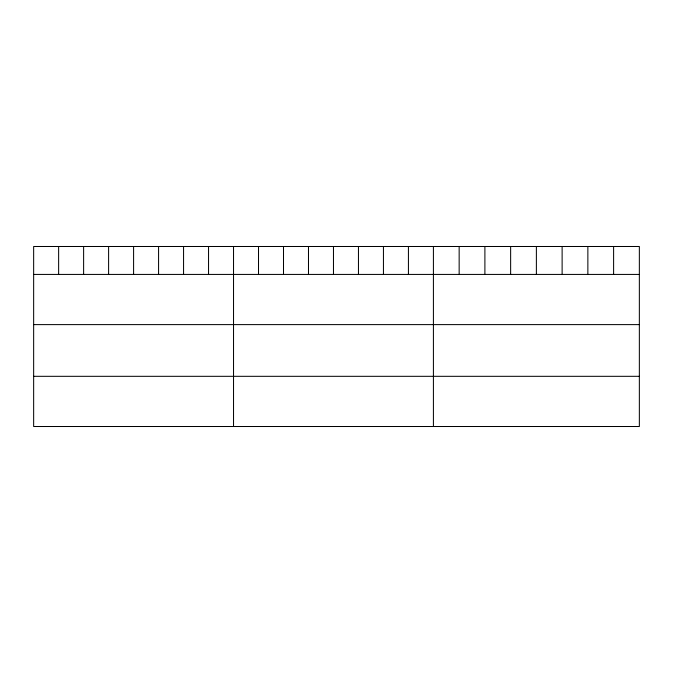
<?xml version="1.0" encoding="UTF-8"?>
<svg xmlns="http://www.w3.org/2000/svg" width="673" height="673" viewBox="0 0 673 673"><rect width="100%" height="100%" fill="white"/><g stroke="black" fill="none" stroke-linecap="round" stroke-linejoin="round"><path stroke-width="1.01" d="M639.35 274.424L639.35 426.505L33.65 426.505L33.65 246.495L639.35 246.495L639.35 274.424L33.65 274.424M33.65 324.613L639.35 324.613M33.65 376.316L639.35 376.316M613.608 246.495L613.608 274.424M587.865 246.495L587.865 274.424M562.123 246.495L562.123 274.424M536.381 246.495L536.381 274.424M510.639 246.495L510.639 274.424M484.897 246.495L484.897 274.424M459.154 246.495L459.154 274.424M433.412 246.495L433.412 426.505M408.427 246.495L408.427 274.424M383.442 246.495L383.442 274.424M358.457 246.495L358.457 274.424M333.471 246.495L333.471 274.424M308.486 246.495L308.486 274.424M283.501 246.495L283.501 274.424M258.516 246.495L258.516 274.424M233.531 246.495L233.531 426.505M208.546 246.495L208.546 274.424M183.561 246.495L183.561 274.424M158.576 246.495L158.576 274.424M133.591 246.495L133.591 274.424M108.605 246.495L108.605 274.424M83.62 246.495L83.62 274.424M58.635 246.495L58.635 274.424"/></g></svg>
